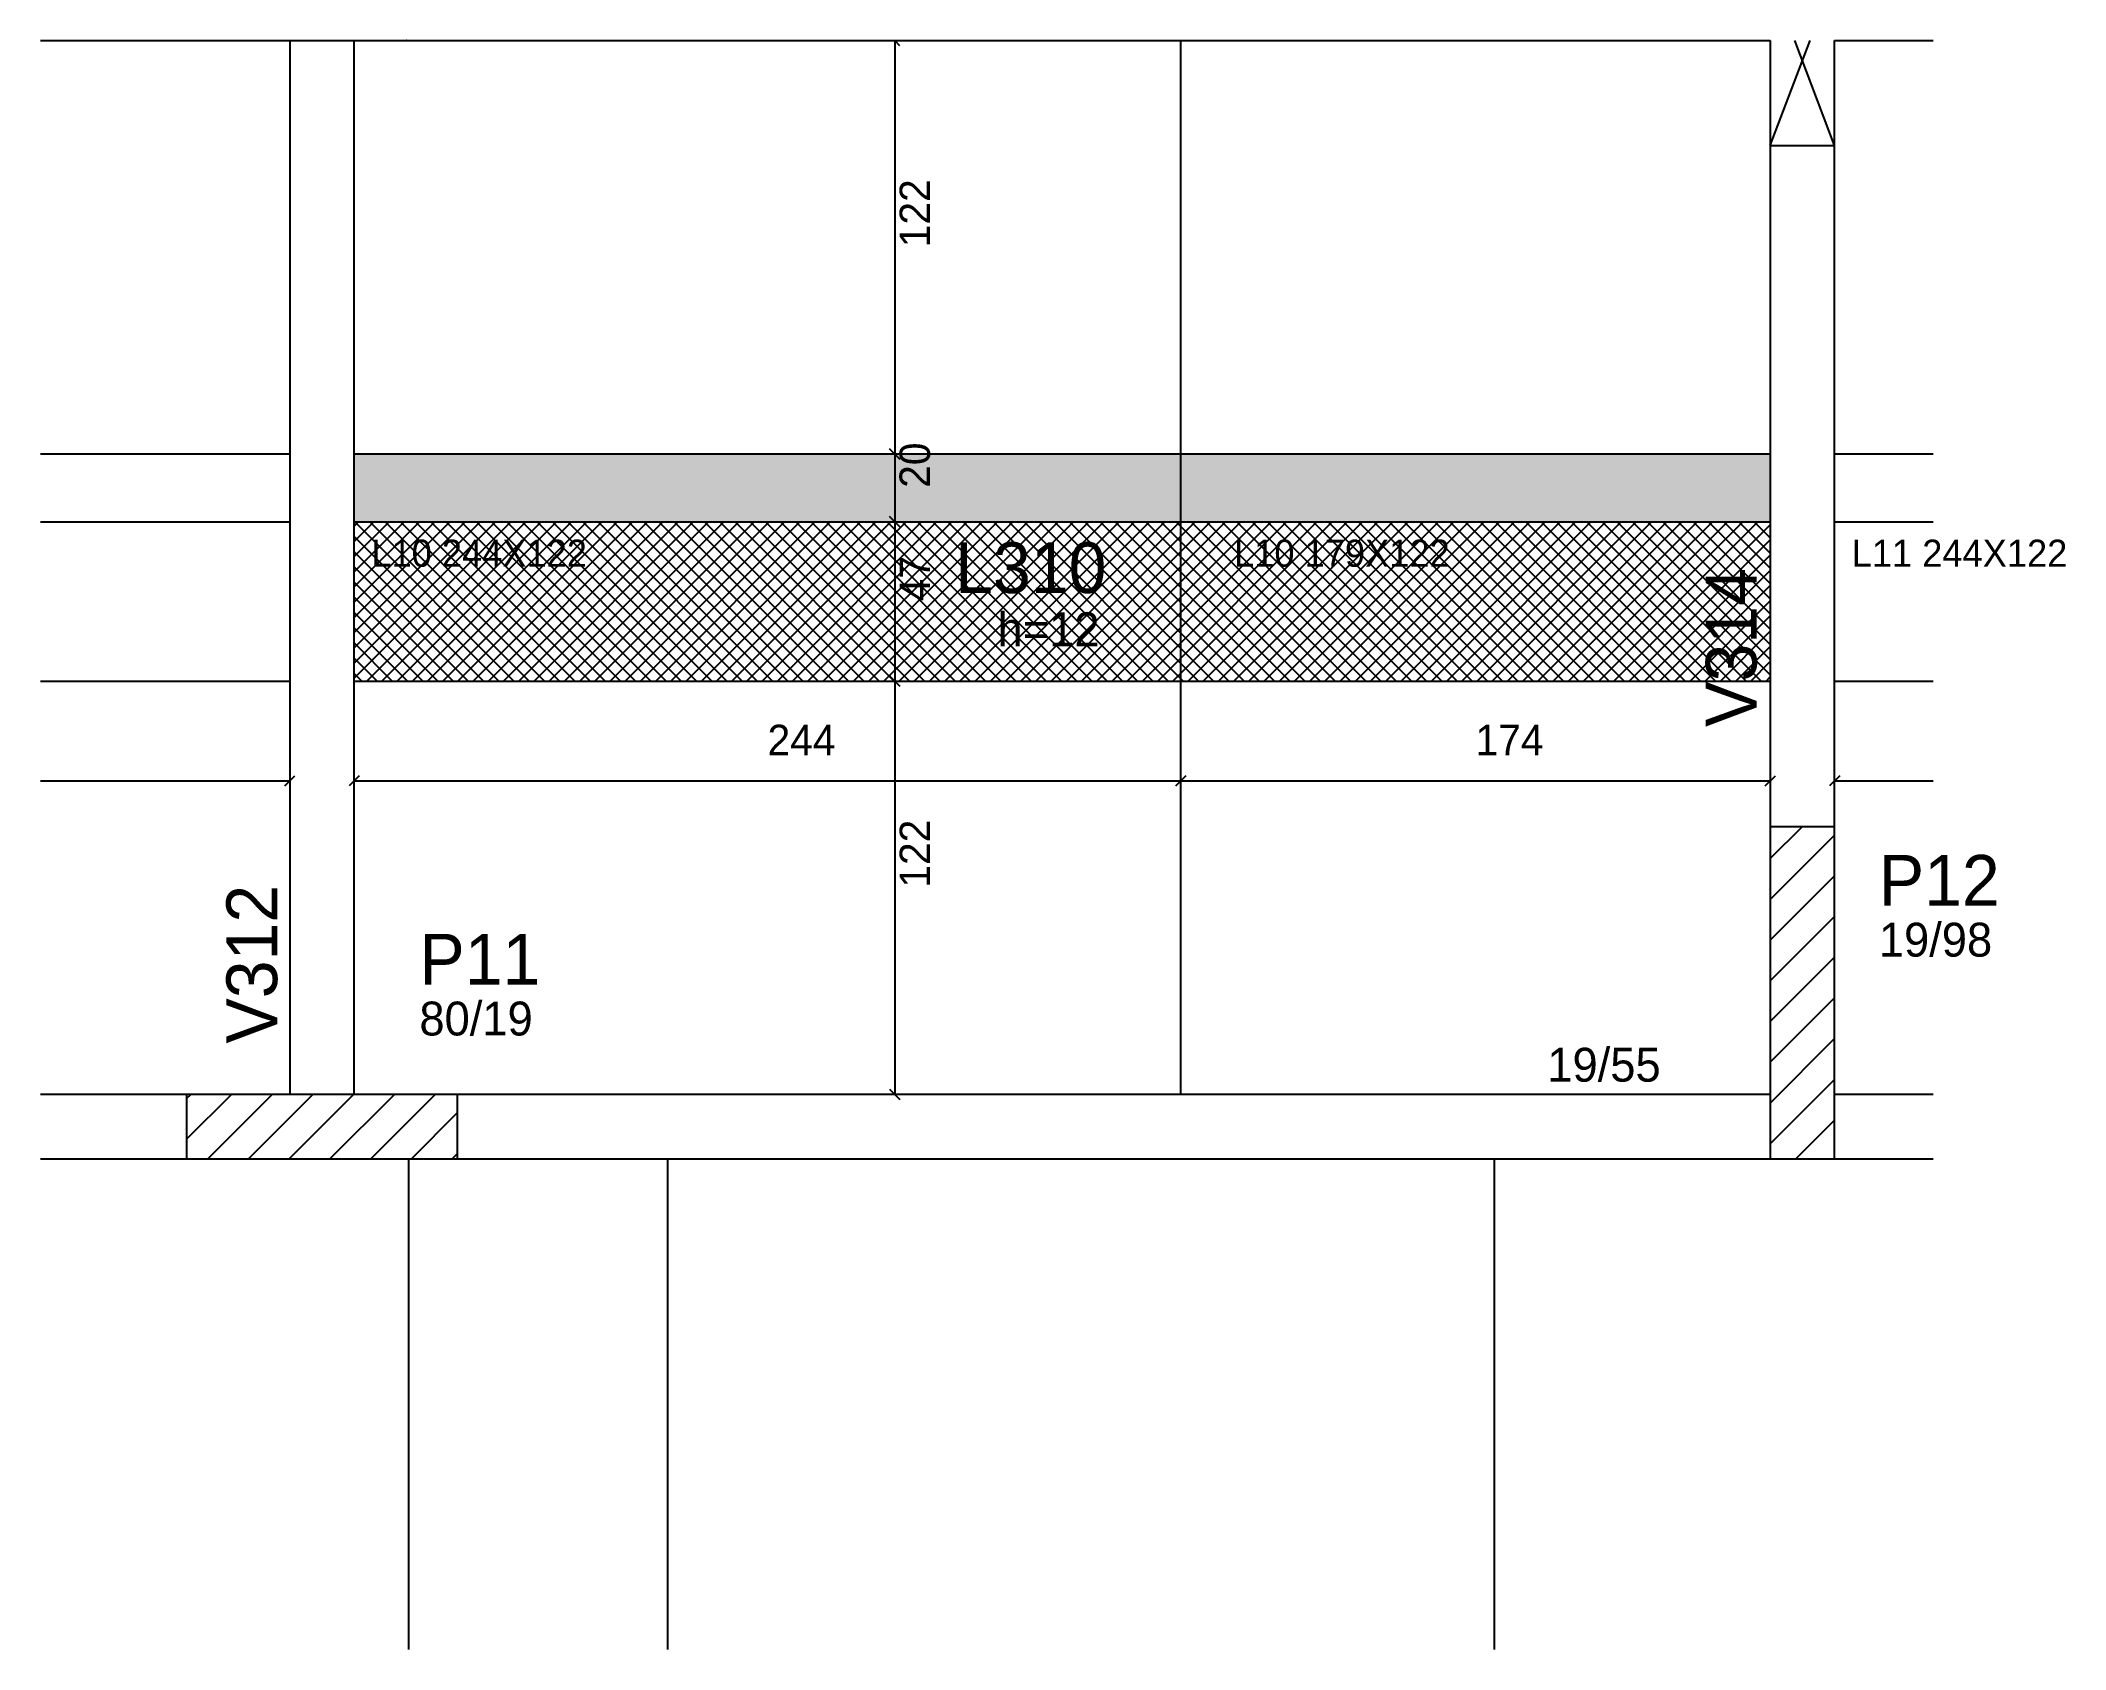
# Model space of a CAD drawing. Header units: metres. Extents: x 3074 to 3672, y 2117 to 2592.
import ezdxf

# ---------------------------------------------------------------- set-up
doc = ezdxf.new("R2010")
doc.units = ezdxf.units.M
for name, color, linetype in [('1', 7, 'Continuous'), ('3', 7, 'Continuous'), ('4', 7, 'Continuous'), ('7', 7, 'Continuous'), ('AUX00', 7, 'Continuous'), ('Hachura', 7, 'Continuous'), ('Painéis', 7, 'Continuous')]:
    doc.layers.add(name, color=color, linetype=linetype)

msp = doc.modelspace()

# ---------------------------------------------------------------- hatches: boundary and pattern name
at = {"layer": 'Hachura'}
h = msp.add_hatch(color=7, dxfattribs=at)
h.dxf.hatch_style = 1
h.paths.add_polyline_path([(3167.07, 2449.94), (3585.07, 2449.94), (3585.07, 2469.94), (3167.07, 2469.94), (3167.07, 2449.94)])
h = msp.add_hatch(dxfattribs=at)
h.set_pattern_fill('ANSI37')
h.paths.add_polyline_path([(3585.07, 2449.94), (3167.07, 2449.94), (3167.07, 2402.94), (3585.07, 2402.94), (3585.07, 2449.94)])

# ---------------------------------------------------------------- linework, layer by layer
at = {"layer": '1', "color": 1, "lineweight": 25}
for p, q in [((3132.57, 2591.94), (3132.64, 2591.97)), ((3182.57, 2591.94), (3182.49, 2591.97)), ((3585.07, 2560.94), (3596.86, 2591.97)), ((3604.07, 2560.94), (3592.28, 2591.97))]:
    msp.add_line(p, q, dxfattribs=at)
at = {"layer": '3', "color": 3, "lineweight": 25}
for p, q in [((3267.07, 2591.94), (3267.07, 2591.97)), ((3585.07, 2350.51), (3594.49, 2359.94)), ((3585.07, 2338.49), (3604.07, 2357.49)), ((3585.07, 2326.47), (3604.07, 2345.47)), ((3585.07, 2314.45), (3604.07, 2333.45)), ((3585.07, 2302.43), (3604.07, 2321.43)), ((3585.07, 2290.41), (3604.07, 2309.41)), ((3585.07, 2278.39), (3604.07, 2297.39)), ((3585.07, 2266.37), (3604.07, 2285.37)), ((3117.57, 2267.68), (3130.83, 2280.94)), ((3117.57, 2279.7), (3118.81, 2280.94)), ((3123.85, 2261.94), (3142.85, 2280.94)), ((3135.87, 2261.94), (3154.87, 2280.94)), ((3147.89, 2261.94), (3166.89, 2280.94)), ((3159.91, 2261.94), (3178.91, 2280.94)), ((3171.93, 2261.94), (3190.93, 2280.94)), ((3183.95, 2261.94), (3197.57, 2275.55)), ((3592.66, 2261.94), (3604.07, 2273.34)), ((3195.97, 2261.94), (3197.57, 2263.53))]:
    msp.add_line(p, q, dxfattribs=at)
for points in [[(3074.45, 2591.94), (3148.07, 2591.94)], [(3148.07, 2591.94), (3148.07, 2280.94)], [(3167.07, 2591.94), (3585.07, 2591.94)], [(3167.07, 2280.94), (3167.07, 2591.94)], [(3585.07, 2591.94), (3585.07, 2359.94)], [(3604.07, 2591.94), (3633.16, 2591.94)], [(3604.07, 2359.94), (3604.07, 2591.94)], [(3117.57, 2280.94), (3074.45, 2280.94)], [(3585.07, 2280.94), (3197.57, 2280.94)], [(3633.16, 2280.94), (3604.07, 2280.94)], [(3074.45, 2261.94), (3117.57, 2261.94)], [(3197.57, 2261.94), (3585.07, 2261.94)], [(3604.07, 2261.94), (3633.16, 2261.94)]]:
    msp.add_lwpolyline(points, dxfattribs=at)
at = {"layer": '7', "color": 7, "lineweight": 25}
for points in [[(3132.57, 2591.97), (3132.57, 2591.94)], [(3132.57, 2591.94), (3182.57, 2591.94)], [(3182.57, 2591.94), (3182.57, 2591.97)], [(3585.07, 2591.97), (3585.07, 2560.94)], [(3604.07, 2560.94), (3604.07, 2591.97)], [(3585.07, 2560.94), (3604.07, 2560.94)], [(3604.07, 2359.94), (3585.07, 2359.94)], [(3585.07, 2359.94), (3585.07, 2261.94)], [(3604.07, 2261.94), (3604.07, 2359.94)], [(3197.57, 2280.94), (3117.57, 2280.94)], [(3117.57, 2280.94), (3117.57, 2261.94)], [(3197.57, 2261.94), (3197.57, 2280.94)], [(3117.57, 2261.94), (3197.57, 2261.94)], [(3585.07, 2261.94), (3604.07, 2261.94)]]:
    msp.add_lwpolyline(points, dxfattribs=at)
at = {"layer": 'Painéis', "color": 0, "lineweight": 25}
for p, q in [((3328.12, 2590.44), (3326.6, 2591.97)), ((3325.12, 2471.44), (3328.12, 2468.44)), ((3328.12, 2468.44), (3325.12, 2471.44)), ((3325.12, 2451.44), (3328.12, 2448.44)), ((3328.12, 2448.44), (3325.12, 2451.44)), ((3325.12, 2404.44), (3328.12, 2401.44)), ((3328.12, 2401.44), (3325.12, 2404.44)), ((3146.57, 2371.98), (3149.57, 2374.98)), ((3168.57, 2374.98), (3165.57, 2371.98)), ((3409.57, 2371.98), (3412.57, 2374.98)), ((3412.57, 2374.98), (3409.57, 2371.98)), ((3583.57, 2371.98), (3586.57, 2374.98)), ((3605.57, 2374.98), (3602.57, 2371.98)), ((3325.12, 2282.44), (3328.12, 2279.44))]:
    msp.add_line(p, q, dxfattribs=at)
at = {"layer": 'Painéis', "color": 4, "lineweight": 25}
for p, q in [((3326.62, 2591.94), (3326.62, 2469.94)), ((3326.62, 2469.94), (3326.62, 2449.94)), ((3326.62, 2449.94), (3326.62, 2402.94)), ((3326.62, 2402.94), (3326.62, 2280.94)), ((3074.45, 2373.48), (3148.07, 2373.48)), ((3167.07, 2373.48), (3411.07, 2373.48)), ((3411.07, 2373.48), (3585.07, 2373.48)), ((3604.07, 2373.48), (3633.16, 2373.48))]:
    msp.add_line(p, q, dxfattribs=at)
at = {"layer": 'Painéis', "color": 200, "lineweight": 25}
for p, q in [((3411.07, 2280.94), (3411.07, 2591.94)), ((3074.45, 2469.94), (3148.07, 2469.94)), ((3167.07, 2469.94), (3585.07, 2469.94)), ((3604.07, 2469.94), (3633.16, 2469.94)), ((3074.45, 2449.94), (3148.07, 2449.94)), ((3167.07, 2449.94), (3585.07, 2449.94)), ((3604.07, 2449.94), (3633.16, 2449.94)), ((3074.45, 2402.94), (3148.07, 2402.94)), ((3167.07, 2402.94), (3585.07, 2402.94)), ((3604.07, 2402.94), (3633.16, 2402.94)), ((3183.07, 2261.94), (3183.07, 2117.11)), ((3259.57, 2261.94), (3259.57, 2117.11)), ((3503.57, 2261.94), (3503.57, 2117.11))]:
    msp.add_line(p, q, dxfattribs=at)

# ---------------------------------------------------------------- texts
at = {"layer": '3', "color": 3, "lineweight": 25}
for s, p in [('h=12', (3356.95, 2413.21)), ('19/98', (3617.12, 2321.6)), ('80/19', (3186.3, 2298.32)), ('19/55', (3519.26, 2284.69))]:
    msp.add_text(s, height=10, dxfattribs=at).set_placement(p)
at = {"layer": '4', "color": 4, "lineweight": 25}
for s, p in [('L310', (3344.48, 2428.9)), ('P12', (3617.12, 2336.6)), ('P11', (3186.3, 2313.32))]:
    msp.add_text(s, height=15, dxfattribs=at).set_placement(p)
for s, p in [('V314', (3581.04, 2389.4)), ('V312', (3144.32, 2295.94))]:
    msp.add_text(s, height=15, rotation=90, dxfattribs=at).set_placement(p)
at = {"layer": 'AUX00', "color": 7, "lineweight": 25}
for s, p in [('L10^J244X122', (3172.11, 2436.65)), ('L10^J179X122', (3426.79, 2436.65)), ('L11^J244X122', (3609.11, 2436.65))]:
    msp.add_text(s, height=8, dxfattribs=at).set_placement(p)
at = {"layer": 'Painéis', "color": 240, "lineweight": 25}
for s, p in [('122', (3337.07, 2530.94)), ('20', (3337.03, 2459.94)), ('47', (3337.06, 2426.44)), ('122', (3337.07, 2341.94))]:
    msp.add_text(s, height=9, rotation=90, dxfattribs=at).set_placement(p)
for s, p in [('244', (3289.07, 2381.04)), ('174', (3498.07, 2381.04))]:
    msp.add_text(s, height=9, dxfattribs=at).set_placement(p)

doc.saveas('drawing.dxf')
